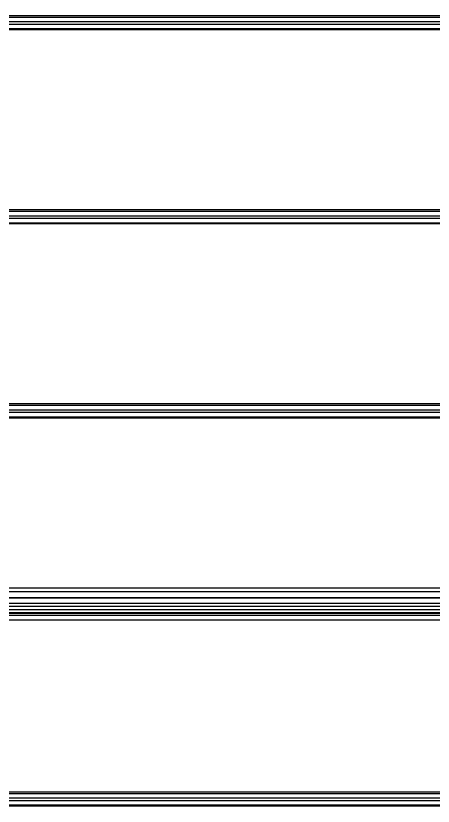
# Model space of a CAD drawing. Header units: millimetres. Extents: x 21899 to 38731, y -5425 to 3612.
# Drawn here: x 23454 to 23723, y 779 to 1288 of the extents above; entities that cross this region are included whole.
import ezdxf

# ---------------------------------------------------------------- set-up
doc = ezdxf.new("R2010")
doc.units = ezdxf.units.MM

msp = doc.modelspace()

# ---------------------------------------------------------------- linework, layer by layer
at = {"color": 9, "linetype": 'Continuous'}
for p, q in [((24125.60988160015, 1287.607327452657), (23308.60988160015, 1287.607327452657)), ((23308.60988160015, 1286.830870317361), (24125.60988160015, 1286.830870317361)), ((23308.60988160015, 1283.861818794961), (24125.60988160015, 1283.861818794961)), ((23308.60988160015, 1282.30890452426), (24125.60988160015, 1282.30890452426)), ((23308.60988160015, 1279.33985300186), (24125.60988160015, 1279.33985300186)), ((24125.60988160015, 1278.56339586656), (23308.60988160015, 1278.56339586656)), ((24125.60988160015, 1162.607327452657), (23308.60988160015, 1162.607327452657)), ((23308.60988160015, 1161.830870317361), (24125.60988160015, 1161.830870317361)), ((23308.60988160015, 1158.861818794961), (24125.60988160015, 1158.861818794961)), ((23308.60988160015, 1157.30890452426), (24125.60988160015, 1157.30890452426)), ((23308.60988160015, 1154.33985300186), (24125.60988160015, 1154.33985300186)), ((24125.60988160015, 1153.56339586656), (23308.60988160015, 1153.56339586656)), ((24125.60988160015, 1037.607327452657), (23308.60988160015, 1037.607327452657)), ((23308.60988160015, 1036.830870317361), (24125.60988160015, 1036.830870317361)), ((23308.60988160015, 1033.861818794961), (24125.60988160015, 1033.861818794961)), ((23308.60988160015, 1032.30890452426), (24125.60988160015, 1032.30890452426)), ((23308.60988160015, 1029.33985300186), (24125.60988160015, 1029.33985300186)), ((24125.60988160015, 1028.56339586656), (23308.60988160015, 1028.56339586656)), ((24136.35075008418, 916.5770352490581), (23297.86901311614, 916.5770352490581)), ((24125.55988160016, 919.0120616595595), (23308.65988160015, 919.0120616595595)), ((24125.60988160016, 912.7318900838582), (23308.60988160015, 912.7318900838582)), ((24125.60988160016, 909.0853616595632), (23308.60988160015, 909.0853616595596)), ((23308.60988160015, 905.3024782258581), (24125.60988160016, 905.3024782258617)), ((23308.60988160015, 902.9729968997599), (24125.60988160016, 902.9729968997599)), ((23308.60988160015, 901.5944135819591), (24125.60988160015, 901.5944135819591)), ((23308.60988160015, 898.6759616595591), (24125.60988160015, 898.6759616595591)), ((24125.60988160015, 787.607327452657), (23308.60988160015, 787.607327452657)), ((23308.60988160015, 786.8308703173607), (24125.60988160015, 786.8308703173607)), ((23308.60988160015, 783.8618187949614), (24125.60988160015, 783.8618187949614)), ((23308.60988160015, 782.3089045242596), (24125.60988160015, 782.3089045242596)), ((23308.60988160015, 779.3398530018603), (24125.60988160015, 779.3398530018603)), ((24125.60988160015, 778.5633958665603), (23308.60988160015, 778.5633958665603))]:
    msp.add_line(p, q, dxfattribs=at)
at = {"color": 7, "linetype": 'Continuous'}
for p, q in [((24125.60988160016, 912.6353616595588), (23308.60988160015, 912.6353616595588)), ((24125.60988160016, 907.0853616595596), (23308.60988160015, 907.0853616595632)), ((24125.60988160016, 903.0050616595618), (23308.60988160015, 903.0050616595618))]:
    msp.add_line(p, q, dxfattribs=at)

doc.saveas('drawing.dxf')
